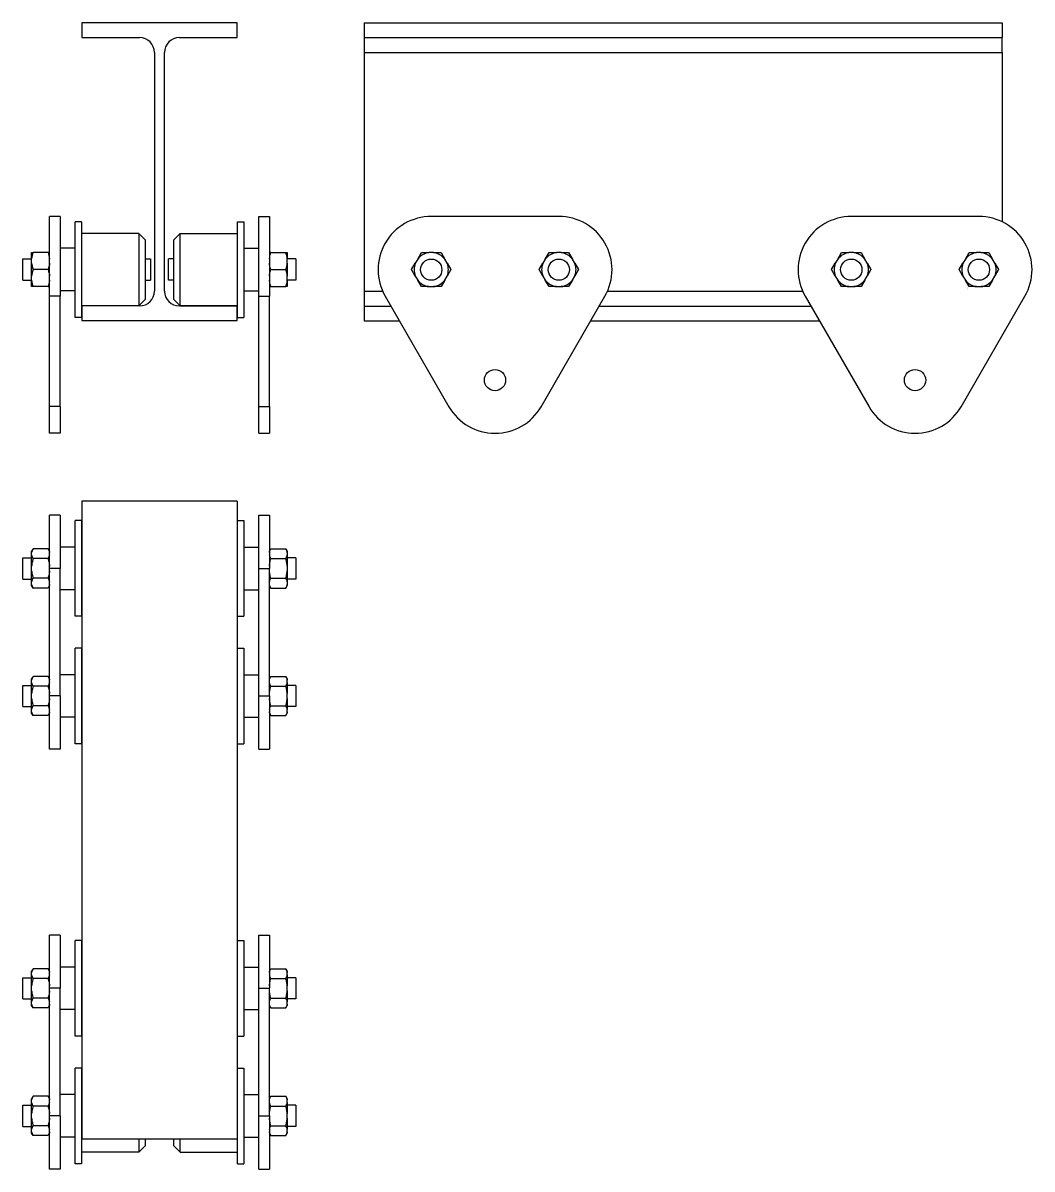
# Model space of a CAD drawing. Extents: x -2061 to 933, y -1034 to 399.
# Drawn here: x 458 to 933, y -369 to 170 of the extents above; entities that cross this region are included whole.
import ezdxf

# ---------------------------------------------------------------- set-up
doc = ezdxf.new("R2010")
doc.units = 0
doc.layers.get('0').update_dxf_attribs({"linetype": 'CONTINUOUS'})

msp = doc.modelspace()

# ---------------------------------------------------------------- linework, layer by layer
at = {"color": 1}
for p, q in [((485.875932, 170.309523), (485.875932, 163.409523)), ((558.875932, 170.309523), (485.875932, 170.309523)), ((558.875932, 163.409523), (558.875932, 170.309523)), ((618.561936, 170.278446), (618.561936, 163.378446)), ((618.561936, 170.278446), (918.561936, 170.278446)), ((918.561936, 170.278446), (918.561936, 163.378446)), ((485.875932, 163.409523), (513.025932, 163.409523)), ((531.725932, 163.409523), (558.875932, 163.409523)), ((618.561936, 163.378446), (618.561936, 156.378446)), ((618.561936, 163.378446), (918.561936, 163.378446)), ((918.561936, 156.378446), (918.561936, 163.378446)), ((520.025932, 156.409523), (520.025932, 44.209523)), ((524.725932, 44.209523), (524.725932, 156.409523)), ((618.561936, 156.378446), (618.561936, 44.178446)), ((618.561936, 156.378446), (918.561936, 156.378446)), ((918.561936, 156.378446), (918.561936, 76.719721)), ((470.680403, 41.809923), (470.680403, 79.309923)), ((475.680403, 79.309923), (470.680403, 79.309923)), ((475.680403, 79.309923), (475.680403, 41.809923)), ((482.680403, 31.809923), (482.680403, 76.809923)), ((485.680403, 76.809923), (482.680403, 76.809923)), ((485.680403, 76.809923), (485.680403, 31.809923)), ((559.071461, 31.809923), (559.071461, 76.809923)), ((559.071461, 76.809923), (562.071461, 76.809923)), ((562.071461, 76.809923), (562.071461, 31.809923)), ((569.071461, 41.809923), (569.071461, 79.309923)), ((569.071461, 79.309923), (574.071461, 79.309923)), ((574.071461, 79.309923), (574.071461, 41.809923)), ((710.134369, 79.278846), (650.134369, 79.278846)), ((907.613398, 79.278846), (847.613398, 79.278846)), ((512.680403, 71.309923), (485.680403, 71.309923)), ((512.680403, 71.309923), (512.680403, 37.309923)), ((512.680403, 71.309923), (515.680403, 68.309923)), ((532.071461, 71.309923), (529.071461, 68.309923)), ((532.071461, 37.309923), (532.071461, 71.309923)), ((532.071461, 71.309923), (559.071461, 71.309923)), ((515.680403, 68.309923), (515.680403, 40.309923)), ((529.071461, 40.309923), (529.071461, 68.309923)), ((458.189928, 49.309923), (458.189928, 59.309923)), ((458.189928, 59.309923), (462.280403, 59.309923)), ((462.296744, 59.453789), (462.280402, 59.292153)), ((462.280403, 62.309923), (462.948753, 62.309664)), ((462.280403, 59.292165), (462.280403, 62.309923)), ((462.280403, 57.327696), (462.280403, 59.292149)), ((462.39715, 60.166333), (462.296744, 59.453789)), ((462.55046, 60.917433), (462.39715, 60.166333)), ((462.765583, 61.726933), (462.55046, 60.917433)), ((462.948753, 62.309664), (462.765583, 61.726933)), ((470.012054, 62.309923), (462.948753, 62.309923)), ((470.680403, 62.309923), (470.012054, 62.309664)), ((470.012054, 62.309664), (470.195223, 61.726933)), ((470.195223, 61.726933), (470.410347, 60.917433)), ((470.410347, 60.917433), (470.563657, 60.166333)), ((470.563657, 60.166333), (470.664063, 59.453789)), ((470.664063, 59.453789), (470.680405, 59.292153)), ((482.680403, 64.309923), (475.680403, 64.309923)), ((515.680403, 59.309923), (518.189928, 59.309923)), ((518.189928, 59.309923), (518.189928, 49.309923)), ((526.561936, 49.309923), (526.561936, 59.309923)), ((529.071461, 59.309923), (526.561936, 59.309923)), ((562.071461, 64.309923), (569.071461, 64.309923)), ((574.071459, 59.292153), (574.087802, 59.453792)), ((574.73981, 62.309664), (574.071461, 62.309923)), ((574.087802, 59.453792), (574.188207, 60.166332)), ((574.188207, 60.166332), (574.341517, 60.917433)), ((574.341517, 60.917433), (574.556641, 61.726933)), ((574.556641, 61.726933), (574.73981, 62.309664)), ((574.73981, 62.309923), (581.803111, 62.309923)), ((581.803111, 62.309664), (582.471461, 62.309923)), ((581.986281, 61.726933), (581.803111, 62.309664)), ((582.201404, 60.917433), (581.986281, 61.726933)), ((582.354715, 60.166332), (582.201404, 60.917433)), ((582.45512, 59.453792), (582.354715, 60.166332)), ((582.471462, 59.292153), (582.45512, 59.453792)), ((582.471461, 62.309923), (582.471461, 59.292165)), ((582.471461, 57.327696), (582.471461, 59.292149)), ((586.561936, 59.309923), (582.471462, 59.309923)), ((586.561936, 59.309923), (586.561936, 49.309923)), ((643.773258, 59.261076), (645.515095, 62.278587)), ((645.515095, 62.278587), (649.000173, 62.278846)), ((651.268565, 62.278846), (649.000173, 62.278846)), ((651.268565, 62.278846), (654.753643, 62.278587)), ((654.753643, 62.278587), (656.49548, 59.261076)), ((703.773258, 59.261076), (705.515095, 62.278587)), ((705.515095, 62.278587), (709.000173, 62.278846)), ((711.268565, 62.278846), (709.000173, 62.278846)), ((711.268565, 62.278846), (714.753643, 62.278587)), ((714.753643, 62.278587), (716.49548, 59.261076)), ((841.252286, 59.261076), (842.994124, 62.278587)), ((842.994124, 62.278587), (846.479202, 62.278846)), ((848.747593, 62.278846), (846.479202, 62.278846)), ((848.747593, 62.278846), (852.232671, 62.278587)), ((852.232671, 62.278587), (853.974509, 59.261076)), ((901.252286, 59.261076), (902.994124, 62.278587)), ((902.994124, 62.278587), (906.479202, 62.278846)), ((908.747593, 62.278846), (906.479202, 62.278846)), ((908.747593, 62.278846), (912.232671, 62.278587)), ((912.232671, 62.278587), (913.974509, 59.261076)), ((462.280402, 57.327692), (462.358131, 56.6945)), ((462.280403, 51.292165), (462.280403, 57.32768)), ((462.358131, 56.6945), (462.492977, 55.958079)), ((462.492977, 55.958079), (462.686387, 55.170767)), ((462.686387, 55.170767), (462.948753, 54.310461)), ((462.948753, 54.309385), (462.686387, 53.44908)), ((462.948753, 54.310461), (462.948753, 54.309385)), ((470.012054, 54.309923), (462.948753, 54.309923)), ((470.27442, 55.170767), (470.012054, 54.310461)), ((470.012054, 54.310461), (470.012054, 54.309385)), ((470.012054, 54.309385), (470.274419, 53.44908)), ((470.46783, 55.958079), (470.27442, 55.170767)), ((470.602676, 56.6945), (470.46783, 55.958079)), ((470.680405, 57.327692), (470.602676, 56.6945)), ((574.149188, 56.6945), (574.071459, 57.327692)), ((574.284035, 55.958079), (574.149188, 56.6945)), ((574.477444, 55.170767), (574.284035, 55.958079)), ((574.73981, 54.310461), (574.477444, 55.170767)), ((574.477445, 53.44908), (574.73981, 54.309385)), ((574.73981, 54.309385), (574.73981, 54.310461)), ((574.73981, 54.309923), (581.803111, 54.309923)), ((581.803111, 54.310461), (582.065477, 55.170767)), ((581.803111, 54.309385), (581.803111, 54.310461)), ((582.065477, 53.44908), (581.803111, 54.309385)), ((582.065477, 55.170767), (582.258887, 55.958079)), ((582.258887, 55.958079), (582.393733, 56.6945)), ((582.393733, 56.6945), (582.471462, 57.327692)), ((582.471461, 57.32768), (582.471461, 51.292165)), ((640.896753, 54.279384), (642.639076, 57.296615)), ((642.639076, 51.261077), (640.896753, 54.279384)), ((643.773254, 59.261072), (642.639077, 57.296619)), ((657.629661, 57.296619), (656.495483, 59.261072)), ((657.629662, 57.296615), (659.371985, 54.278308)), ((659.371985, 54.278308), (657.629662, 51.261077)), ((700.896753, 54.279384), (702.639076, 57.296615)), ((702.639076, 51.261077), (700.896753, 54.279384)), ((703.773254, 59.261072), (702.639077, 57.296619)), ((717.629661, 57.296619), (716.495483, 59.261072)), ((717.629662, 57.296615), (719.371985, 54.278308)), ((719.371985, 54.278308), (717.629662, 51.261077)), ((838.375782, 54.279384), (840.118104, 57.296615)), ((840.118104, 51.261077), (838.375782, 54.279384)), ((841.252283, 59.261072), (840.118106, 57.296619)), ((855.10869, 57.296619), (853.974512, 59.261072)), ((855.108691, 57.296615), (856.851013, 54.278308)), ((856.851013, 54.278308), (855.108691, 51.261077)), ((898.375782, 54.279384), (900.118104, 57.296615)), ((900.118104, 51.261077), (898.375782, 54.279384)), ((901.252283, 59.261072), (900.118106, 57.296619)), ((915.10869, 57.296619), (913.974512, 59.261072)), ((915.108691, 57.296615), (916.851013, 54.278308)), ((916.851013, 54.278308), (915.108691, 51.261077)), ((458.189928, 49.309923), (462.280402, 49.309923)), ((462.358131, 51.925346), (462.280402, 51.292154)), ((462.280402, 49.327693), (462.296744, 49.166053)), ((462.280403, 49.327696), (462.280403, 51.292149)), ((462.280403, 46.309923), (462.280403, 49.32768)), ((462.296744, 49.166053), (462.397149, 48.453514)), ((462.492977, 52.661767), (462.358131, 51.925346)), ((462.686387, 53.44908), (462.492977, 52.661767)), ((470.274419, 53.44908), (470.46783, 52.661767)), ((470.46783, 52.661767), (470.602676, 51.925346)), ((470.664062, 49.166053), (470.563657, 48.453514)), ((470.602676, 51.925346), (470.680405, 51.292154)), ((470.680405, 49.327693), (470.664062, 49.166053)), ((515.680403, 49.309923), (518.189928, 49.309923)), ((529.071461, 49.309923), (526.561936, 49.309923)), ((574.071459, 51.292154), (574.149188, 51.925346)), ((574.087801, 49.166057), (574.071459, 49.327693)), ((574.188207, 48.453512), (574.087801, 49.166057)), ((574.149188, 51.925346), (574.284035, 52.661767)), ((574.284035, 52.661767), (574.477445, 53.44908)), ((582.258887, 52.661767), (582.065477, 53.44908)), ((582.393733, 51.925346), (582.258887, 52.661767)), ((582.354714, 48.453512), (582.45512, 49.166057)), ((582.471462, 51.292154), (582.393733, 51.925346)), ((582.45512, 49.166057), (582.471462, 49.327693)), ((582.471461, 49.327696), (582.471461, 51.292149)), ((582.471461, 49.32768), (582.471461, 46.309923)), ((586.561936, 49.309923), (582.471461, 49.309923)), ((642.639077, 51.261072), (643.773254, 49.296619)), ((645.515095, 46.279105), (643.773258, 49.296616)), ((656.49548, 49.296616), (654.753643, 46.279105)), ((656.495483, 49.296619), (657.629661, 51.261072)), ((702.639077, 51.261072), (703.773254, 49.296619)), ((705.515095, 46.279105), (703.773258, 49.296616)), ((716.49548, 49.296616), (714.753643, 46.279105)), ((716.495483, 49.296619), (717.629661, 51.261072)), ((840.118106, 51.261072), (841.252283, 49.296619)), ((842.994124, 46.279105), (841.252286, 49.296616)), ((853.974509, 49.296616), (852.232671, 46.279105)), ((853.974512, 49.296619), (855.10869, 51.261072)), ((900.118106, 51.261072), (901.252283, 49.296619)), ((902.994124, 46.279105), (901.252286, 49.296616)), ((913.974509, 49.296616), (912.232671, 46.279105)), ((913.974512, 49.296619), (915.10869, 51.261072)), ((462.948753, 46.310182), (462.280403, 46.309923)), ((462.397149, 48.453514), (462.55046, 47.702412)), ((462.55046, 47.702412), (462.765583, 46.892912)), ((462.765583, 46.892912), (462.948753, 46.310182)), ((470.012054, 46.309923), (462.948753, 46.309923)), ((470.012054, 46.309923), (462.948753, 46.309923)), ((470.012054, 46.309923), (462.948753, 46.309923)), ((470.012054, 46.309923), (462.948753, 46.309923)), ((470.195223, 46.892912), (470.012054, 46.310182)), ((470.012054, 46.310182), (470.680403, 46.309923)), ((470.410347, 47.702412), (470.195223, 46.892912)), ((470.563657, 48.453514), (470.410347, 47.702412)), ((482.680403, 44.309923), (475.680403, 44.309923)), ((562.071461, 44.309923), (569.071461, 44.309923)), ((574.071461, 46.309923), (574.73981, 46.310182)), ((574.341517, 47.702412), (574.188207, 48.453512)), ((574.556641, 46.892912), (574.341517, 47.702412)), ((574.73981, 46.310182), (574.556641, 46.892912)), ((574.73981, 46.309923), (581.803111, 46.309923)), ((574.73981, 46.309923), (581.803111, 46.309923)), ((574.73981, 46.309923), (581.803111, 46.309923)), ((574.73981, 46.309923), (581.803111, 46.309923)), ((581.803111, 46.310182), (581.986281, 46.892912)), ((582.471461, 46.309923), (581.803111, 46.310182)), ((581.986281, 46.892912), (582.201404, 47.702412)), ((582.201404, 47.702412), (582.354714, 48.453512)), ((618.561936, 44.178446), (618.561936, 37.178446)), ((618.561936, 44.178446), (627.27538, 44.178446)), ((649.000173, 46.278846), (645.515095, 46.279105)), ((649.000173, 46.278846), (651.268565, 46.278846)), ((654.753643, 46.279105), (651.268565, 46.278846)), ((704.578454, 43.642502), (704.579554, 43.641927)), ((709.000173, 46.278846), (705.515095, 46.279105)), ((709.000173, 46.278846), (711.268565, 46.278846)), ((714.753643, 46.279105), (711.268565, 46.278846)), ((732.993358, 44.178446), (824.754409, 44.178446)), ((846.479202, 46.278846), (842.994124, 46.279105)), ((846.479202, 46.278846), (848.747593, 46.278846)), ((852.232671, 46.279105), (848.747593, 46.278846)), ((906.479202, 46.278846), (902.994124, 46.279105)), ((906.479202, 46.278846), (908.747593, 46.278846)), ((912.232671, 46.279105), (908.747593, 46.278846)), ((470.680403, -10.151601), (470.680403, 41.809923)), ((475.680403, 41.809923), (470.680403, 41.809923)), ((475.680403, -10.151601), (475.680403, 41.809923)), ((512.680403, 37.309923), (515.680403, 40.309923)), ((532.071461, 37.309923), (529.071461, 40.309923)), ((569.071461, -10.151601), (569.071461, 41.809923)), ((569.071461, 41.809923), (574.071461, 41.809923)), ((574.071461, -10.151601), (574.071461, 41.809923)), ((628.483734, 41.778846), (658.483734, -10.182678)), ((701.785004, -10.182678), (731.785004, 41.778846)), ((825.962762, 41.778846), (855.962762, -10.182678)), ((899.264033, -10.182678), (929.264033, 41.778846)), ((512.680403, 37.309923), (485.680403, 37.309923)), ((485.875932, 37.209523), (485.875932, 30.309523)), ((513.025932, 37.209523), (485.875932, 37.209523)), ((558.875932, 37.209523), (531.725932, 37.209523)), ((532.071461, 37.309923), (559.071461, 37.309923)), ((558.875932, 30.309523), (558.875932, 37.209523)), ((618.561936, 37.178446), (618.561936, 30.278446)), ((618.561936, 37.178446), (631.139775, 37.178446)), ((729.128962, 37.178446), (828.618804, 37.178446)), ((485.680403, 31.809923), (482.680403, 31.809923)), ((485.875932, 30.309523), (558.875932, 30.309523)), ((559.071461, 31.809923), (562.071461, 31.809923)), ((618.561936, 30.278446), (635.123492, 30.278446)), ((725.145245, 30.278446), (832.602521, 30.278446)), ((470.680403, -22.651601), (470.680403, -10.151601)), ((475.680403, -10.151601), (470.680403, -10.151601)), ((475.680403, -10.151601), (475.680403, -22.651601)), ((569.071461, -22.651601), (569.071461, -10.151601)), ((569.071461, -10.151601), (574.071461, -10.151601)), ((574.071461, -10.151601), (574.071461, -22.651601)), ((475.680403, -22.651601), (470.680403, -22.651601)), ((569.071461, -22.651601), (574.071461, -22.651601)), ((558.875932, -54.651601), (485.875932, -54.651601)), ((485.875932, -54.651601), (485.875932, -354.651601)), ((558.875932, -54.651601), (558.875932, -354.651601)), ((475.680403, -61.224034), (470.680403, -61.224034)), ((470.680403, -86.224034), (470.680403, -61.224034)), ((475.680403, -61.224034), (475.680403, -86.224034)), ((485.680403, -63.724034), (482.680403, -63.724034)), ((482.680403, -86.224034), (482.680403, -63.724034)), ((485.680403, -63.724034), (485.680403, -108.724034)), ((559.071461, -63.724034), (562.071461, -63.724034)), ((559.071461, -86.224034), (559.071461, -63.724034)), ((562.071461, -63.724034), (562.071461, -108.724034)), ((569.071461, -61.224034), (574.071461, -61.224034)), ((569.071461, -86.224034), (569.071461, -61.224034)), ((574.071461, -61.224034), (574.071461, -86.224034)), ((485.875932, -69.224034), (485.680403, -69.224034)), ((558.875932, -69.224034), (559.071461, -69.224034)), ((462.358131, -78.363124), (462.280402, -78.728741)), ((462.280402, -79.862923), (462.296744, -79.956244)), ((462.948753, -76.986418), (462.280403, -78.144034)), ((462.280403, -78.728733), (462.280403, -78.144034)), ((462.280403, -79.862919), (462.280403, -78.728742)), ((462.280403, -85.089838), (462.280403, -79.862929)), ((462.296744, -79.956244), (462.397149, -80.367629)), ((462.492977, -77.938174), (462.358131, -78.363124)), ((462.397149, -80.367629), (462.55046, -80.801408)), ((462.686387, -77.483137), (462.492977, -77.938174)), ((462.55046, -80.801408), (462.765583, -81.268157)), ((462.948753, -76.986418), (462.686387, -77.483137)), ((470.012054, -76.98643), (462.948753, -76.98643)), ((470.680403, -78.144034), (470.012054, -76.986418)), ((470.012054, -76.986418), (470.274419, -77.483137)), ((470.410347, -80.801408), (470.195223, -81.268157)), ((470.274419, -77.483137), (470.46783, -77.938174)), ((470.563657, -80.367629), (470.410347, -80.801408)), ((470.46783, -77.938174), (470.602676, -78.363124)), ((470.664062, -79.956244), (470.563657, -80.367629)), ((470.602676, -78.363124), (470.680405, -78.728741)), ((470.680405, -79.862923), (470.664062, -79.956244)), ((482.680403, -76.224034), (475.680403, -76.224034)), ((562.071461, -76.224034), (569.071461, -76.224034)), ((574.071459, -78.728741), (574.149188, -78.363124)), ((574.087801, -79.956242), (574.071459, -79.862923)), ((574.071461, -78.144034), (574.73981, -76.986418)), ((574.188207, -80.36763), (574.087801, -79.956242)), ((574.149188, -78.363124), (574.284035, -77.938174)), ((574.341517, -80.801408), (574.188207, -80.36763)), ((574.284035, -77.938174), (574.477444, -77.483137)), ((574.556641, -81.268157), (574.341517, -80.801408)), ((574.477444, -77.483137), (574.73981, -76.986418)), ((574.73981, -76.986418), (574.73981, -76.986418)), ((574.73981, -76.98643), (581.803111, -76.98643)), ((581.803111, -76.986418), (582.471461, -78.144034)), ((582.065477, -77.483137), (581.803111, -76.986418)), ((581.803111, -76.986418), (581.803111, -76.986418)), ((581.986281, -81.268157), (582.201404, -80.801408)), ((582.258887, -77.938174), (582.065477, -77.483137)), ((582.201404, -80.801408), (582.354714, -80.36763)), ((582.393733, -78.363124), (582.258887, -77.938174)), ((582.354714, -80.36763), (582.45512, -79.956242)), ((582.471462, -78.728741), (582.393733, -78.363124)), ((582.45512, -79.956242), (582.471462, -79.862923)), ((582.471461, -78.144034), (582.471461, -78.728733)), ((582.471461, -78.728742), (582.471461, -79.862919)), ((582.471461, -79.862929), (582.471461, -85.089838)), ((458.189928, -81.224034), (462.280403, -81.224034)), ((458.189928, -91.224034), (458.189928, -81.224034)), ((462.324718, -84.632729), (462.280403, -85.089838)), ((462.280403, -87.35823), (462.280403, -85.089838)), ((462.442002, -83.797264), (462.324718, -84.632729)), ((462.614806, -82.910287), (462.442002, -83.797264)), ((462.852918, -81.947679), (462.614806, -82.910287)), ((462.765583, -81.268157), (462.948753, -81.60476)), ((462.948753, -81.60476), (462.852918, -81.947679)), ((470.012054, -81.605232), (462.948753, -81.605232)), ((470.195223, -81.268157), (470.012054, -81.60476)), ((470.012054, -81.60476), (470.107888, -81.947679)), ((470.107888, -81.947679), (470.346001, -82.910287)), ((470.346001, -82.910287), (470.518804, -83.797264)), ((470.518804, -83.797264), (470.636089, -84.632729)), ((470.636089, -84.632729), (470.680403, -85.089838)), ((470.680403, -146.224034), (470.680403, -86.224034)), ((475.680403, -86.224034), (470.680403, -86.224034)), ((475.680403, -146.224034), (475.680403, -86.224034)), ((482.680403, -108.724034), (482.680403, -86.224034)), ((559.071461, -108.724034), (559.071461, -86.224034)), ((569.071461, -146.224034), (569.071461, -86.224034)), ((569.071461, -86.224034), (574.071461, -86.224034)), ((574.071461, -85.089838), (574.115775, -84.632729)), ((574.071461, -146.224034), (574.071461, -86.224034)), ((574.115775, -84.632729), (574.23306, -83.79726)), ((574.23306, -83.79726), (574.405862, -82.910292)), ((574.405862, -82.910292), (574.643976, -81.947679)), ((574.73981, -81.60476), (574.556641, -81.268157)), ((574.643976, -81.947679), (574.73981, -81.60476)), ((574.73981, -81.605232), (581.803111, -81.605232)), ((581.803111, -81.60476), (581.986281, -81.268157)), ((581.898946, -81.947679), (581.803111, -81.60476)), ((582.137059, -82.910292), (581.898946, -81.947679)), ((582.309861, -83.79726), (582.137059, -82.910292)), ((582.427146, -84.632729), (582.309861, -83.79726)), ((582.471461, -85.089838), (582.427146, -84.632729)), ((586.561936, -81.224034), (582.471461, -81.224034)), ((582.471461, -85.089838), (582.471461, -87.35823)), ((586.561936, -81.224034), (586.561936, -86.224034)), ((586.561936, -86.224034), (586.561936, -91.224034)), ((458.189928, -91.224034), (462.280403, -91.224034)), ((462.280403, -87.35823), (462.324718, -87.815339)), ((462.280403, -92.585139), (462.280403, -87.35823)), ((462.324718, -87.815339), (462.442003, -88.650808)), ((462.442003, -88.650808), (462.614805, -89.537776)), ((462.765583, -91.17991), (462.55046, -91.64666)), ((462.614805, -89.537776), (462.852918, -90.500389)), ((462.948753, -90.843308), (462.765583, -91.17991)), ((462.852918, -90.500389), (462.948753, -90.843308)), ((470.012054, -90.842836), (462.948753, -90.842836)), ((470.107888, -90.500389), (470.012054, -90.843308)), ((470.012054, -90.843308), (470.195223, -91.17991)), ((470.346002, -89.537776), (470.107888, -90.500389)), ((470.195223, -91.17991), (470.410347, -91.64666)), ((470.518804, -88.650808), (470.346002, -89.537776)), ((470.636089, -87.815339), (470.518804, -88.650808)), ((470.680403, -87.35823), (470.636089, -87.815339)), ((574.115775, -87.815339), (574.071461, -87.35823)), ((574.23306, -88.650804), (574.115775, -87.815339)), ((574.405863, -89.537781), (574.23306, -88.650804)), ((574.341517, -91.64666), (574.556641, -91.17991)), ((574.643976, -90.500389), (574.405863, -89.537781)), ((574.556641, -91.17991), (574.73981, -90.843308)), ((574.73981, -90.843308), (574.643976, -90.500389)), ((574.73981, -90.842836), (581.803111, -90.842836)), ((581.803111, -90.843308), (581.898946, -90.500389)), ((581.986281, -91.17991), (581.803111, -90.843308)), ((581.898946, -90.500389), (582.137058, -89.537781)), ((582.201404, -91.64666), (581.986281, -91.17991)), ((582.137058, -89.537781), (582.309862, -88.650804)), ((582.309862, -88.650804), (582.427146, -87.815339)), ((582.427146, -87.815339), (582.471461, -87.35823)), ((582.471461, -87.35823), (582.471461, -92.585139)), ((586.561936, -91.224034), (582.471461, -91.224034)), ((462.296744, -92.491826), (462.280402, -92.585145)), ((462.280402, -93.719327), (462.358131, -94.084944)), ((462.280403, -93.719326), (462.280403, -92.585148)), ((462.280403, -94.304034), (462.280403, -93.719335)), ((462.948753, -95.46165), (462.280403, -94.304034)), ((462.39715, -92.080438), (462.296744, -92.491826)), ((462.358131, -94.084944), (462.492977, -94.509894)), ((462.55046, -91.64666), (462.39715, -92.080438)), ((462.492977, -94.509894), (462.686387, -94.964931)), ((462.686387, -94.964931), (462.948753, -95.46165)), ((470.012054, -95.461638), (462.948753, -95.461638)), ((462.948753, -95.46165), (462.948753, -95.46165)), ((470.680403, -94.304034), (470.012054, -95.46165)), ((470.27442, -94.964931), (470.012054, -95.46165)), ((470.012054, -95.46165), (470.012054, -95.46165)), ((470.46783, -94.509894), (470.27442, -94.964931)), ((470.410347, -91.64666), (470.563657, -92.080438)), ((470.602676, -94.084944), (470.46783, -94.509894)), ((470.563657, -92.080438), (470.664063, -92.491826)), ((470.680405, -93.719327), (470.602676, -94.084944)), ((470.664063, -92.491826), (470.680405, -92.585145)), ((482.680403, -96.224034), (475.680403, -96.224034)), ((562.071461, -96.224034), (569.071461, -96.224034)), ((574.071459, -92.585145), (574.087802, -92.491824)), ((574.149188, -94.084944), (574.071459, -93.719327)), ((574.071461, -94.304034), (574.73981, -95.46165)), ((574.087802, -92.491824), (574.188207, -92.080439)), ((574.284035, -94.509894), (574.149188, -94.084944)), ((574.188207, -92.080439), (574.341517, -91.64666)), ((574.477445, -94.964931), (574.284035, -94.509894)), ((574.73981, -95.46165), (574.477445, -94.964931)), ((574.73981, -95.461638), (581.803111, -95.461638)), ((581.803111, -95.46165), (582.471461, -94.304034)), ((581.803111, -95.46165), (582.065477, -94.964931)), ((582.065477, -94.964931), (582.258887, -94.509894)), ((582.354715, -92.080439), (582.201404, -91.64666)), ((582.258887, -94.509894), (582.393733, -94.084944)), ((582.45512, -92.491824), (582.354715, -92.080439)), ((582.393733, -94.084944), (582.471462, -93.719327)), ((582.471462, -92.585145), (582.45512, -92.491824)), ((582.471461, -92.585148), (582.471461, -93.719326)), ((582.471461, -93.719335), (582.471461, -94.304034)), ((485.875932, -103.224034), (485.680403, -103.224034)), ((558.875932, -103.224034), (559.071461, -103.224034)), ((485.680403, -108.724034), (482.680403, -108.724034)), ((559.071461, -108.724034), (562.071461, -108.724034)), ((485.680403, -123.724034), (482.680403, -123.724034)), ((482.680403, -146.224034), (482.680403, -123.724034)), ((485.680403, -123.724034), (485.680403, -168.724034)), ((559.071461, -123.724034), (562.071461, -123.724034)), ((559.071461, -146.224034), (559.071461, -123.724034)), ((562.071461, -123.724034), (562.071461, -168.724034)), ((485.875932, -129.224034), (485.680403, -129.224034)), ((558.875932, -129.224034), (559.071461, -129.224034)), ((462.358131, -138.363124), (462.280402, -138.728741)), ((462.280402, -139.862923), (462.296744, -139.956244)), ((462.948753, -136.986418), (462.280403, -138.144034)), ((462.280403, -138.728733), (462.280403, -138.144034)), ((462.280403, -139.862919), (462.280403, -138.728742)), ((462.280403, -145.089838), (462.280403, -139.862929)), ((462.296744, -139.956244), (462.397149, -140.367629)), ((462.492977, -137.938174), (462.358131, -138.363124)), ((462.686387, -137.483137), (462.492977, -137.938174)), ((462.948753, -136.986418), (462.686387, -137.483137)), ((470.012054, -136.98643), (462.948753, -136.98643)), ((470.680403, -138.144034), (470.012054, -136.986418)), ((470.012054, -136.986418), (470.274419, -137.483137)), ((470.274419, -137.483137), (470.46783, -137.938174)), ((470.46783, -137.938174), (470.602676, -138.363124)), ((470.664062, -139.956244), (470.563657, -140.367629)), ((470.602676, -138.363124), (470.680405, -138.728741)), ((470.680405, -139.862923), (470.664062, -139.956244)), ((482.680403, -136.224034), (475.680403, -136.224034)), ((562.071461, -136.224034), (569.071461, -136.224034)), ((574.071459, -138.728741), (574.149188, -138.363124)), ((574.087801, -139.956242), (574.071459, -139.862923)), ((574.071461, -138.144034), (574.73981, -136.986418)), ((574.188207, -140.36763), (574.087801, -139.956242)), ((574.149188, -138.363124), (574.284035, -137.938174)), ((574.284035, -137.938174), (574.477445, -137.483137)), ((574.477445, -137.483137), (574.73981, -136.986418)), ((574.73981, -136.98643), (581.803111, -136.98643)), ((581.803111, -136.986418), (582.471461, -138.144034)), ((582.065477, -137.483137), (581.803111, -136.986418)), ((582.258887, -137.938174), (582.065477, -137.483137)), ((582.393733, -138.363124), (582.258887, -137.938174)), ((582.354714, -140.36763), (582.45512, -139.956242)), ((582.471462, -138.728741), (582.393733, -138.363124)), ((582.45512, -139.956242), (582.471462, -139.862923)), ((582.471461, -138.144034), (582.471461, -138.728733)), ((582.471461, -139.862919), (582.471461, -138.728742)), ((582.471461, -139.862929), (582.471461, -145.089838)), ((458.189928, -141.224034), (462.280403, -141.224034)), ((458.189928, -151.224034), (458.189928, -141.224034)), ((462.324718, -144.632729), (462.280403, -145.089838)), ((462.280403, -147.35823), (462.280403, -145.089838)), ((462.442002, -143.797264), (462.324718, -144.632729)), ((462.397149, -140.367629), (462.55046, -140.801408)), ((462.614806, -142.910287), (462.442002, -143.797264)), ((462.55046, -140.801408), (462.765583, -141.268157)), ((462.852918, -141.947679), (462.614806, -142.910287)), ((462.765583, -141.268157), (462.948753, -141.60476)), ((462.948753, -141.60476), (462.852918, -141.947679)), ((470.012054, -141.605232), (462.948753, -141.605232)), ((470.195223, -141.268157), (470.012054, -141.60476)), ((470.012054, -141.60476), (470.107888, -141.947679)), ((470.107888, -141.947679), (470.346001, -142.910287)), ((470.410347, -140.801408), (470.195223, -141.268157)), ((470.346001, -142.910287), (470.518804, -143.797264)), ((470.563657, -140.367629), (470.410347, -140.801408)), ((470.518804, -143.797264), (470.636089, -144.632729)), ((470.636089, -144.632729), (470.680403, -145.089838)), ((574.071461, -145.089838), (574.115775, -144.632729)), ((574.115775, -144.632729), (574.23306, -143.79726)), ((574.341517, -140.801408), (574.188207, -140.36763)), ((574.23306, -143.79726), (574.405862, -142.910292)), ((574.556641, -141.268157), (574.341517, -140.801408)), ((574.405862, -142.910292), (574.643976, -141.947679)), ((574.73981, -141.60476), (574.556641, -141.268157)), ((574.643976, -141.947679), (574.73981, -141.60476)), ((574.73981, -141.605232), (581.803111, -141.605232)), ((581.803111, -141.60476), (581.986281, -141.268157)), ((581.898946, -141.947679), (581.803111, -141.60476)), ((582.137059, -142.910292), (581.898946, -141.947679)), ((581.986281, -141.268157), (582.201404, -140.801408)), ((582.309861, -143.79726), (582.137059, -142.910292)), ((582.201404, -140.801408), (582.354714, -140.36763)), ((582.427146, -144.632729), (582.309861, -143.79726)), ((582.471461, -145.089838), (582.427146, -144.632729)), ((586.561936, -141.224034), (582.471461, -141.224034)), ((582.471461, -147.35823), (582.471461, -145.089838)), ((586.561936, -141.224034), (586.561936, -146.224034)), ((462.280403, -147.35823), (462.324718, -147.815339)), ((462.280403, -152.585139), (462.280403, -147.35823)), ((462.324718, -147.815339), (462.442003, -148.650808)), ((462.442003, -148.650808), (462.614805, -149.537776)), ((462.614805, -149.537776), (462.852918, -150.500389)), ((462.948753, -150.843308), (462.765583, -151.17991)), ((462.852918, -150.500389), (462.948753, -150.843308)), ((470.012054, -150.842836), (462.948753, -150.842836)), ((470.107888, -150.500389), (470.012054, -150.843308)), ((470.012054, -150.843308), (470.195223, -151.17991)), ((470.346002, -149.537776), (470.107888, -150.500389)), ((470.518804, -148.650808), (470.346002, -149.537776)), ((470.636089, -147.815339), (470.518804, -148.650808)), ((470.680403, -147.35823), (470.636089, -147.815339)), ((470.680403, -171.224034), (470.680403, -146.224034)), ((475.680403, -146.224034), (470.680403, -146.224034)), ((475.680403, -146.224034), (475.680403, -171.224034)), ((482.680403, -168.724034), (482.680403, -146.224034)), ((559.071461, -168.724034), (559.071461, -146.224034)), ((569.071461, -171.224034), (569.071461, -146.224034)), ((569.071461, -146.224034), (574.071461, -146.224034)), ((574.071461, -146.224034), (574.071461, -171.224034)), ((574.115775, -147.815339), (574.071461, -147.35823)), ((574.23306, -148.650804), (574.115775, -147.815339)), ((574.405863, -149.537781), (574.23306, -148.650804)), ((574.643976, -150.500389), (574.405863, -149.537781)), ((574.556641, -151.17991), (574.73981, -150.843308)), ((574.73981, -150.843308), (574.643976, -150.500389)), ((574.73981, -150.842836), (581.803111, -150.842836)), ((581.803111, -150.843308), (581.898946, -150.500389)), ((581.986281, -151.17991), (581.803111, -150.843308)), ((581.898946, -150.500389), (582.137058, -149.537781)), ((582.137058, -149.537781), (582.309862, -148.650804)), ((582.309862, -148.650804), (582.427146, -147.815339)), ((582.427146, -147.815339), (582.471461, -147.35823)), ((582.471461, -147.35823), (582.471461, -152.585139)), ((586.561936, -146.224034), (586.561936, -151.224034)), ((458.189928, -151.224034), (462.280403, -151.224034)), ((462.296744, -152.491826), (462.280402, -152.585145)), ((462.280402, -153.719327), (462.358131, -154.084944)), ((462.280403, -153.719326), (462.280403, -152.585148)), ((462.280403, -154.304034), (462.280403, -153.719335)), ((462.948753, -155.46165), (462.280403, -154.304034)), ((462.39715, -152.080438), (462.296744, -152.491826)), ((462.358131, -154.084944), (462.492977, -154.509894)), ((462.55046, -151.64666), (462.39715, -152.080438)), ((462.492977, -154.509894), (462.686387, -154.964931)), ((462.765583, -151.17991), (462.55046, -151.64666)), ((462.686387, -154.964931), (462.948753, -155.46165)), ((470.012054, -155.461638), (462.948753, -155.461638)), ((462.948753, -155.46165), (462.948753, -155.46165)), ((470.680403, -154.304034), (470.012054, -155.46165)), ((470.27442, -154.964931), (470.012054, -155.46165)), ((470.012054, -155.46165), (470.012054, -155.46165)), ((470.195223, -151.17991), (470.410347, -151.64666)), ((470.46783, -154.509894), (470.27442, -154.964931)), ((470.410347, -151.64666), (470.563657, -152.080438)), ((470.602676, -154.084944), (470.46783, -154.509894)), ((470.563657, -152.080438), (470.664063, -152.491826)), ((470.680405, -153.719327), (470.602676, -154.084944)), ((470.664063, -152.491826), (470.680405, -152.585145)), ((482.680403, -156.224034), (475.680403, -156.224034)), ((562.071461, -156.224034), (569.071461, -156.224034)), ((574.071459, -152.585145), (574.087802, -152.491824)), ((574.149188, -154.084944), (574.071459, -153.719327)), ((574.071461, -154.304034), (574.73981, -155.46165)), ((574.087802, -152.491824), (574.188207, -152.080439)), ((574.284035, -154.509894), (574.149188, -154.084944)), ((574.188207, -152.080439), (574.341517, -151.64666)), ((574.477444, -154.964931), (574.284035, -154.509894)), ((574.341517, -151.64666), (574.556641, -151.17991)), ((574.73981, -155.46165), (574.477444, -154.964931)), ((574.73981, -155.461638), (581.803111, -155.461638)), ((574.73981, -155.46165), (574.73981, -155.46165)), ((581.803111, -155.46165), (582.471461, -154.304034)), ((581.803111, -155.46165), (582.065477, -154.964931)), ((581.803111, -155.46165), (581.803111, -155.46165)), ((582.201404, -151.64666), (581.986281, -151.17991)), ((582.065477, -154.964931), (582.258887, -154.509894)), ((582.354715, -152.080439), (582.201404, -151.64666)), ((582.258887, -154.509894), (582.393733, -154.084944)), ((582.45512, -152.491824), (582.354715, -152.080439)), ((582.393733, -154.084944), (582.471462, -153.719327)), ((582.471462, -152.585145), (582.45512, -152.491824)), ((586.561936, -151.224034), (582.471461, -151.224034)), ((582.471461, -153.719326), (582.471461, -152.585148)), ((582.471461, -153.719335), (582.471461, -154.304034)), ((485.875932, -163.224034), (485.680403, -163.224034)), ((558.875932, -163.224034), (559.071461, -163.224034)), ((475.680403, -171.224034), (470.680403, -171.224034)), ((485.680403, -168.724034), (482.680403, -168.724034)), ((559.071461, -168.724034), (562.071461, -168.724034)), ((569.071461, -171.224034), (574.071461, -171.224034)), ((475.680403, -258.703063), (470.680403, -258.703063)), ((470.680403, -283.703063), (470.680403, -258.703063)), ((475.680403, -258.703063), (475.680403, -283.703063)), ((569.071461, -258.703063), (574.071461, -258.703063)), ((569.071461, -283.703063), (569.071461, -258.703063)), ((574.071461, -258.703063), (574.071461, -283.703063)), ((485.680403, -261.203063), (482.680403, -261.203063)), ((482.680403, -283.703063), (482.680403, -261.203063)), ((485.680403, -261.203063), (485.680403, -306.203063)), ((559.071461, -261.203063), (562.071461, -261.203063)), ((559.071461, -283.703063), (559.071461, -261.203063)), ((562.071461, -261.203063), (562.071461, -306.203063)), ((485.875932, -266.703063), (485.680403, -266.703063)), ((558.875932, -266.703063), (559.071461, -266.703063)), ((462.948753, -274.465447), (462.280403, -275.623063)), ((462.948753, -274.465447), (462.686387, -274.962165)), ((470.012054, -274.465458), (462.948753, -274.465458)), ((470.680403, -275.623063), (470.012054, -274.465447)), ((470.012054, -274.465447), (470.274419, -274.962165)), ((482.680403, -273.703063), (475.680403, -273.703063)), ((562.071461, -273.703063), (569.071461, -273.703063)), ((574.071461, -275.623063), (574.73981, -274.465447)), ((574.477445, -274.962165), (574.73981, -274.465447)), ((574.73981, -274.465458), (581.803111, -274.465458)), ((581.803111, -274.465447), (582.471461, -275.623063)), ((582.065477, -274.962165), (581.803111, -274.465447)), ((458.189928, -278.703063), (462.280403, -278.703063)), ((458.189928, -288.703063), (458.189928, -278.703063)), ((462.358131, -275.842153), (462.280402, -276.207769)), ((462.280402, -277.341951), (462.296744, -277.435273)), ((462.280403, -276.207762), (462.280403, -275.623063)), ((462.280403, -277.341948), (462.280403, -276.207771)), ((462.280403, -282.568867), (462.280403, -277.341957)), ((462.296744, -277.435273), (462.397149, -277.846658)), ((462.492977, -275.417203), (462.358131, -275.842153)), ((462.397149, -277.846658), (462.55046, -278.280437)), ((462.686387, -274.962165), (462.492977, -275.417203)), ((462.55046, -278.280437), (462.765583, -278.747186)), ((462.852918, -279.426708), (462.614806, -280.389316)), ((462.765583, -278.747186), (462.948753, -279.083789)), ((462.948753, -279.083789), (462.852918, -279.426708)), ((470.012054, -279.084261), (462.948753, -279.084261)), ((470.195223, -278.747186), (470.012054, -279.083789)), ((470.012054, -279.083789), (470.107888, -279.426708)), ((470.107888, -279.426708), (470.346001, -280.389316)), ((470.410347, -278.280437), (470.195223, -278.747186)), ((470.274419, -274.962165), (470.46783, -275.417203)), ((470.563657, -277.846658), (470.410347, -278.280437)), ((470.46783, -275.417203), (470.602676, -275.842153)), ((470.664062, -277.435273), (470.563657, -277.846658)), ((470.602676, -275.842153), (470.680405, -276.207769)), ((470.680405, -277.341951), (470.664062, -277.435273)), ((574.071459, -276.207769), (574.149188, -275.842153)), ((574.087801, -277.435271), (574.071459, -277.341951)), ((574.188207, -277.846659), (574.087801, -277.435271)), ((574.149188, -275.842153), (574.284035, -275.417203)), ((574.341517, -278.280437), (574.188207, -277.846659)), ((574.284035, -275.417203), (574.477445, -274.962165)), ((574.556641, -278.747186), (574.341517, -278.280437)), ((574.405862, -280.389321), (574.643976, -279.426708)), ((574.73981, -279.083789), (574.556641, -278.747186)), ((574.643976, -279.426708), (574.73981, -279.083789)), ((574.73981, -279.084261), (581.803111, -279.084261)), ((581.803111, -279.083789), (581.986281, -278.747186)), ((581.898946, -279.426708), (581.803111, -279.083789)), ((582.137059, -280.389321), (581.898946, -279.426708)), ((581.986281, -278.747186), (582.201404, -278.280437)), ((582.258887, -275.417203), (582.065477, -274.962165)), ((582.201404, -278.280437), (582.354714, -277.846659)), ((582.393733, -275.842153), (582.258887, -275.417203)), ((582.354714, -277.846659), (582.45512, -277.435271)), ((582.471462, -276.207769), (582.393733, -275.842153)), ((582.45512, -277.435271), (582.471462, -277.341951)), ((582.471461, -275.623063), (582.471461, -276.207762)), ((582.471461, -277.341948), (582.471461, -276.207771)), ((582.471461, -277.341957), (582.471461, -282.568867)), ((586.561936, -278.703063), (582.471461, -278.703063)), ((586.561936, -278.703063), (586.561936, -283.703063)), ((462.324718, -282.111758), (462.280403, -282.568867)), ((462.280403, -284.837258), (462.280403, -282.568867)), ((462.280403, -284.837258), (462.324718, -285.294368)), ((462.280403, -290.064168), (462.280403, -284.837258)), ((462.442002, -281.276293), (462.324718, -282.111758)), ((462.324718, -285.294368), (462.442003, -286.129837)), ((462.614806, -280.389316), (462.442002, -281.276293)), ((470.346001, -280.389316), (470.518804, -281.276293)), ((470.518804, -281.276293), (470.636089, -282.111758)), ((470.636089, -285.294368), (470.518804, -286.129837)), ((470.636089, -282.111758), (470.680403, -282.568867)), ((470.680403, -284.837258), (470.636089, -285.294368)), ((470.680403, -343.703063), (470.680403, -283.703063)), ((475.680403, -283.703063), (470.680403, -283.703063)), ((475.680403, -343.703063), (475.680403, -283.703063)), ((482.680403, -306.203063), (482.680403, -283.703063)), ((559.071461, -306.203063), (559.071461, -283.703063)), ((569.071461, -343.703063), (569.071461, -283.703063)), ((569.071461, -283.703063), (574.071461, -283.703063)), ((574.071461, -282.568867), (574.115775, -282.111758)), ((574.071461, -343.703063), (574.071461, -283.703063)), ((574.115775, -285.294368), (574.071461, -284.837258)), ((574.115775, -282.111758), (574.23306, -281.276289)), ((574.23306, -286.129832), (574.115775, -285.294368)), ((574.23306, -281.276289), (574.405862, -280.389321)), ((582.309861, -281.276289), (582.137059, -280.389321)), ((582.427146, -282.111758), (582.309861, -281.276289)), ((582.309862, -286.129832), (582.427146, -285.294368)), ((582.471461, -282.568867), (582.427146, -282.111758)), ((582.427146, -285.294368), (582.471461, -284.837258)), ((582.471461, -284.837258), (582.471461, -282.568867)), ((582.471461, -284.837258), (582.471461, -290.064168)), ((586.561936, -283.703063), (586.561936, -288.703063)), ((458.189928, -288.703063), (462.280403, -288.703063)), ((462.296744, -289.970855), (462.280402, -290.064174)), ((462.280403, -291.198355), (462.280403, -290.064177)), ((462.39715, -289.559467), (462.296744, -289.970855)), ((462.55046, -289.125688), (462.39715, -289.559467)), ((462.442003, -286.129837), (462.614805, -287.016805)), ((462.765583, -288.658939), (462.55046, -289.125688)), ((462.614805, -287.016805), (462.852918, -287.979418)), ((462.948753, -288.322337), (462.765583, -288.658939)), ((462.852918, -287.979418), (462.948753, -288.322337)), ((470.012054, -288.321865), (462.948753, -288.321865)), ((470.107888, -287.979418), (470.012054, -288.322337)), ((470.012054, -288.322337), (470.195223, -288.658939)), ((470.346002, -287.016805), (470.107888, -287.979418)), ((470.195223, -288.658939), (470.410347, -289.125688)), ((470.518804, -286.129837), (470.346002, -287.016805)), ((470.410347, -289.125688), (470.563657, -289.559467)), ((470.563657, -289.559467), (470.664063, -289.970855)), ((470.664063, -289.970855), (470.680405, -290.064174)), ((574.071459, -290.064174), (574.087802, -289.970853)), ((574.087802, -289.970853), (574.188207, -289.559468)), ((574.188207, -289.559468), (574.341517, -289.125688)), ((574.405863, -287.01681), (574.23306, -286.129832)), ((574.341517, -289.125688), (574.556641, -288.658939)), ((574.643976, -287.979418), (574.405863, -287.01681)), ((574.556641, -288.658939), (574.73981, -288.322337)), ((574.73981, -288.322337), (574.643976, -287.979418)), ((574.73981, -288.321865), (581.803111, -288.321865)), ((581.803111, -288.322337), (581.898946, -287.979418)), ((581.986281, -288.658939), (581.803111, -288.322337)), ((581.898946, -287.979418), (582.137058, -287.01681)), ((582.201404, -289.125688), (581.986281, -288.658939)), ((582.137058, -287.01681), (582.309862, -286.129832)), ((582.354715, -289.559468), (582.201404, -289.125688)), ((582.45512, -289.970853), (582.354715, -289.559468)), ((582.471462, -290.064174), (582.45512, -289.970853)), ((586.561936, -288.703063), (582.471461, -288.703063)), ((582.471461, -291.198355), (582.471461, -290.064177)), ((462.280402, -291.198356), (462.358131, -291.563973)), ((462.280403, -291.783063), (462.280403, -291.198364)), ((462.948753, -292.940678), (462.280403, -291.783063)), ((462.358131, -291.563973), (462.492977, -291.988923)), ((462.492977, -291.988923), (462.686387, -292.443959)), ((462.686387, -292.443959), (462.948753, -292.940678)), ((470.012054, -292.940667), (462.948753, -292.940667)), ((462.948753, -292.940678), (462.948753, -292.940678)), ((470.680403, -291.783063), (470.012054, -292.940678)), ((470.27442, -292.443959), (470.012054, -292.940678)), ((470.012054, -292.940678), (470.012054, -292.940678)), ((470.46783, -291.988923), (470.27442, -292.443959)), ((470.602676, -291.563973), (470.46783, -291.988923)), ((470.680405, -291.198356), (470.602676, -291.563973)), ((482.680403, -293.703063), (475.680403, -293.703063)), ((562.071461, -293.703063), (569.071461, -293.703063)), ((574.149188, -291.563973), (574.071459, -291.198356)), ((574.071461, -291.783063), (574.73981, -292.940678)), ((574.284035, -291.988923), (574.149188, -291.563973)), ((574.477444, -292.44396), (574.284035, -291.988923)), ((574.73981, -292.940678), (574.477444, -292.44396)), ((574.73981, -292.940667), (581.803111, -292.940667)), ((574.73981, -292.940678), (574.73981, -292.940678)), ((581.803111, -292.940678), (582.471461, -291.783063)), ((581.803111, -292.940678), (582.065477, -292.44396)), ((581.803111, -292.940678), (581.803111, -292.940678)), ((582.065477, -292.44396), (582.258887, -291.988923)), ((582.258887, -291.988923), (582.393733, -291.563973)), ((582.393733, -291.563973), (582.471462, -291.198356)), ((582.471461, -291.198364), (582.471461, -291.783063)), ((485.875932, -300.703063), (485.680403, -300.703063)), ((558.875932, -300.703063), (559.071461, -300.703063)), ((485.680403, -306.203063), (482.680403, -306.203063)), ((559.071461, -306.203063), (562.071461, -306.203063)), ((485.680403, -321.203063), (482.680403, -321.203063)), ((482.680403, -343.703063), (482.680403, -321.203063)), ((485.680403, -321.203063), (485.680403, -366.203063)), ((559.071461, -321.203063), (562.071461, -321.203063)), ((559.071461, -343.703063), (559.071461, -321.203063)), ((562.071461, -321.203063), (562.071461, -366.203063)), ((485.875932, -326.703063), (485.680403, -326.703063)), ((558.875932, -326.703063), (559.071461, -326.703063)), ((482.680403, -333.703063), (475.680403, -333.703063)), ((562.071461, -333.703063), (569.071461, -333.703063)), ((458.189928, -338.703063), (462.280403, -338.703063)), ((458.189928, -348.703063), (458.189928, -338.703063)), ((462.358131, -335.842153), (462.280402, -336.207769)), ((462.280402, -337.341951), (462.296744, -337.435273)), ((462.948753, -334.465447), (462.280403, -335.623063)), ((462.280403, -336.207762), (462.280403, -335.623063)), ((462.280403, -337.341948), (462.280403, -336.207771)), ((462.280403, -342.568867), (462.280403, -337.341957)), ((462.296744, -337.435273), (462.397149, -337.846658)), ((462.492977, -335.417203), (462.358131, -335.842153)), ((462.397149, -337.846658), (462.55046, -338.280437)), ((462.686387, -334.962165), (462.492977, -335.417203)), ((462.55046, -338.280437), (462.765583, -338.747186)), ((462.852918, -339.426708), (462.614806, -340.389316)), ((462.948753, -334.465447), (462.686387, -334.962165)), ((462.765583, -338.747186), (462.948753, -339.083789)), ((462.948753, -339.083789), (462.852918, -339.426708)), ((470.012054, -334.465458), (462.948753, -334.465458)), ((470.012054, -339.084261), (462.948753, -339.084261)), ((470.680403, -335.623063), (470.012054, -334.465447)), ((470.012054, -334.465447), (470.274419, -334.962165)), ((470.195223, -338.747186), (470.012054, -339.083789)), ((470.012054, -339.083789), (470.107888, -339.426708)), ((470.107888, -339.426708), (470.346001, -340.389316)), ((470.410347, -338.280437), (470.195223, -338.747186)), ((470.274419, -334.962165), (470.46783, -335.417203)), ((470.563657, -337.846658), (470.410347, -338.280437)), ((470.46783, -335.417203), (470.602676, -335.842153)), ((470.664062, -337.435273), (470.563657, -337.846658)), ((470.602676, -335.842153), (470.680405, -336.207769)), ((470.680405, -337.341951), (470.664062, -337.435273)), ((574.071459, -336.207769), (574.149188, -335.842153)), ((574.087801, -337.435271), (574.071459, -337.341951)), ((574.071461, -335.623063), (574.73981, -334.465447)), ((574.188207, -337.846659), (574.087801, -337.435271)), ((574.149188, -335.842153), (574.284035, -335.417203)), ((574.341517, -338.280437), (574.188207, -337.846659)), ((574.284035, -335.417203), (574.477445, -334.962165)), ((574.556641, -338.747186), (574.341517, -338.280437)), ((574.405862, -340.389321), (574.643976, -339.426708)), ((574.477445, -334.962165), (574.73981, -334.465447)), ((574.73981, -339.083789), (574.556641, -338.747186)), ((574.643976, -339.426708), (574.73981, -339.083789)), ((574.73981, -334.465458), (581.803111, -334.465458)), ((574.73981, -339.084261), (581.803111, -339.084261)), ((581.803111, -334.465447), (582.471461, -335.623063)), ((582.065477, -334.962165), (581.803111, -334.465447)), ((581.803111, -339.083789), (581.986281, -338.747186)), ((581.898946, -339.426708), (581.803111, -339.083789)), ((582.137059, -340.389321), (581.898946, -339.426708)), ((581.986281, -338.747186), (582.201404, -338.280437)), ((582.258887, -335.417203), (582.065477, -334.962165)), ((582.201404, -338.280437), (582.354714, -337.846659)), ((582.393733, -335.842153), (582.258887, -335.417203)), ((582.354714, -337.846659), (582.45512, -337.435271)), ((582.471462, -336.207769), (582.393733, -335.842153)), ((582.45512, -337.435271), (582.471462, -337.341951)), ((582.471461, -335.623063), (582.471461, -336.207762)), ((582.471461, -337.341948), (582.471461, -336.207771)), ((582.471461, -337.341957), (582.471461, -342.568867)), ((586.561936, -338.703063), (582.471461, -338.703063)), ((586.561936, -338.703063), (586.561936, -343.703063)), ((462.324718, -342.111758), (462.280403, -342.568867)), ((462.280403, -344.837258), (462.280403, -342.568867)), ((462.280403, -344.837258), (462.324718, -345.294368)), ((462.280403, -350.064168), (462.280403, -344.837258)), ((462.442002, -341.276293), (462.324718, -342.111758)), ((462.614806, -340.389316), (462.442002, -341.276293)), ((470.346001, -340.389316), (470.518804, -341.276293)), ((470.518804, -341.276293), (470.636089, -342.111758)), ((470.636089, -342.111758), (470.680403, -342.568867)), ((470.680403, -344.837258), (470.636089, -345.294368)), ((470.680403, -368.703063), (470.680403, -343.703063)), ((475.680403, -343.703063), (470.680403, -343.703063)), ((475.680403, -343.703063), (475.680403, -368.703063)), ((482.680403, -366.203063), (482.680403, -343.703063)), ((559.071461, -366.203063), (559.071461, -343.703063)), ((569.071461, -368.703063), (569.071461, -343.703063)), ((569.071461, -343.703063), (574.071461, -343.703063)), ((574.071461, -342.568867), (574.115775, -342.111758)), ((574.071461, -343.703063), (574.071461, -368.703063)), ((574.115775, -345.294368), (574.071461, -344.837258)), ((574.115775, -342.111758), (574.23306, -341.276289)), ((574.23306, -341.276289), (574.405862, -340.389321)), ((582.309861, -341.276289), (582.137059, -340.389321)), ((582.427146, -342.111758), (582.309861, -341.276289)), ((582.471461, -342.568867), (582.427146, -342.111758)), ((582.427146, -345.294368), (582.471461, -344.837258)), ((582.471461, -344.837258), (582.471461, -342.568867)), ((582.471461, -344.837258), (582.471461, -350.064168)), ((586.561936, -343.703063), (586.561936, -348.703063)), ((458.189928, -348.703063), (462.280403, -348.703063)), ((462.296744, -349.970855), (462.280402, -350.064174)), ((462.280403, -351.198355), (462.280403, -350.064177)), ((462.39715, -349.559467), (462.296744, -349.970855)), ((462.324718, -345.294368), (462.442003, -346.129837)), ((462.55046, -349.125688), (462.39715, -349.559467)), ((462.442003, -346.129837), (462.614805, -347.016805)), ((462.765583, -348.658939), (462.55046, -349.125688)), ((462.614805, -347.016805), (462.852918, -347.979418)), ((462.948753, -348.322337), (462.765583, -348.658939)), ((462.852918, -347.979418), (462.948753, -348.322337)), ((470.012054, -348.321865), (462.948753, -348.321865)), ((470.107888, -347.979418), (470.012054, -348.322337)), ((470.012054, -348.322337), (470.195223, -348.658939)), ((470.346002, -347.016805), (470.107888, -347.979418)), ((470.195223, -348.658939), (470.410347, -349.125688)), ((470.518804, -346.129837), (470.346002, -347.016805)), ((470.410347, -349.125688), (470.563657, -349.559467)), ((470.636089, -345.294368), (470.518804, -346.129837)), ((470.563657, -349.559467), (470.664063, -349.970855)), ((470.664063, -349.970855), (470.680405, -350.064174)), ((574.071459, -350.064174), (574.087802, -349.970853)), ((574.087802, -349.970853), (574.188207, -349.559468)), ((574.23306, -346.129832), (574.115775, -345.294368)), ((574.188207, -349.559468), (574.341517, -349.125688)), ((574.405863, -347.01681), (574.23306, -346.129832)), ((574.341517, -349.125688), (574.556641, -348.658939)), ((574.643976, -347.979418), (574.405863, -347.01681)), ((574.556641, -348.658939), (574.73981, -348.322337)), ((574.73981, -348.322337), (574.643976, -347.979418)), ((574.73981, -348.321865), (581.803111, -348.321865)), ((581.803111, -348.322337), (581.898946, -347.979418)), ((581.986281, -348.658939), (581.803111, -348.322337)), ((581.898946, -347.979418), (582.137058, -347.01681)), ((582.201404, -349.125688), (581.986281, -348.658939)), ((582.137058, -347.01681), (582.309862, -346.129832)), ((582.354715, -349.559468), (582.201404, -349.125688)), ((582.309862, -346.129832), (582.427146, -345.294368)), ((582.45512, -349.970853), (582.354715, -349.559468)), ((582.471462, -350.064174), (582.45512, -349.970853)), ((586.561936, -348.703063), (582.471461, -348.703063)), ((582.471461, -351.198355), (582.471461, -350.064177)), ((462.280402, -351.198356), (462.358131, -351.563973)), ((462.280403, -351.783063), (462.280403, -351.198364)), ((462.948753, -352.940678), (462.280403, -351.783063)), ((462.358131, -351.563973), (462.492977, -351.988923)), ((462.492977, -351.988923), (462.686387, -352.443959)), ((462.686387, -352.443959), (462.948753, -352.940678)), ((470.012054, -352.940667), (462.948753, -352.940667)), ((462.948753, -352.940678), (462.948753, -352.940678)), ((470.680403, -351.783063), (470.012054, -352.940678)), ((470.27442, -352.443959), (470.012054, -352.940678)), ((470.012054, -352.940678), (470.012054, -352.940678)), ((470.46783, -351.988923), (470.27442, -352.443959)), ((470.602676, -351.563973), (470.46783, -351.988923)), ((470.680405, -351.198356), (470.602676, -351.563973)), ((482.680403, -353.703063), (475.680403, -353.703063)), ((558.875932, -354.651601), (485.875932, -354.651601)), ((512.680403, -354.651601), (512.680403, -360.703063)), ((515.680403, -354.651601), (515.680403, -357.703063)), ((529.071461, -357.703063), (529.071461, -354.651601)), ((532.071461, -360.703063), (532.071461, -354.651601)), ((562.071461, -353.703063), (569.071461, -353.703063)), ((574.149188, -351.563973), (574.071459, -351.198356)), ((574.071461, -351.783063), (574.73981, -352.940678)), ((574.284035, -351.988923), (574.149188, -351.563973)), ((574.477444, -352.44396), (574.284035, -351.988923)), ((574.73981, -352.940678), (574.477444, -352.44396)), ((574.73981, -352.940667), (581.803111, -352.940667)), ((574.73981, -352.940678), (574.73981, -352.940678)), ((581.803111, -352.940678), (582.471461, -351.783063)), ((581.803111, -352.940678), (582.065477, -352.44396)), ((581.803111, -352.940678), (581.803111, -352.940678)), ((582.065477, -352.44396), (582.258887, -351.988923)), ((582.258887, -351.988923), (582.393733, -351.563973)), ((582.393733, -351.563973), (582.471462, -351.198356)), ((582.471461, -351.198364), (582.471461, -351.783063)), ((512.680403, -360.703063), (485.680403, -360.703063)), ((512.680403, -360.703063), (515.680403, -357.703063)), ((532.071461, -360.703063), (529.071461, -357.703063)), ((532.071461, -360.703063), (559.071461, -360.703063)), ((485.680403, -366.203063), (482.680403, -366.203063)), ((559.071461, -366.203063), (562.071461, -366.203063)), ((475.680403, -368.703063), (470.680403, -368.703063)), ((569.071461, -368.703063), (574.071461, -368.703063))]:
    msp.add_line(p, q, dxfattribs=at)
for centre in [(650.134369, 54.278846), (710.134369, 54.278846), (847.613398, 54.278846), (907.613398, 54.278846), (680.134369, 2.317322), (877.613398, 2.317322)]:
    msp.add_circle(centre, 5, dxfattribs=at)
for centre, radius, start, end in [((513.025932, 156.409523), 7, 0, 90), ((531.725932, 156.409523), 7, 90, 180), ((650.134369, 54.278846), 25, 90, 210), ((710.134369, 54.278846), 25, 330, 90), ((847.613398, 54.278846), 25, 90, 210), ((907.613398, 54.278846), 25, 330, 90), ((650.134369, 54.278846), 8.08, 98.069301, 141.930699), ((650.134369, 54.278846), 8.08, 38.069301, 81.930699), ((710.134369, 54.278846), 8.08, 98.069301, 141.930699), ((710.134369, 54.278846), 8.08, 38.069301, 81.930699), ((847.613398, 54.278846), 8.08, 98.069301, 141.930699), ((847.613398, 54.278846), 8.08, 38.069301, 81.930699), ((907.613398, 54.278846), 8.08, 98.069301, 141.930699), ((907.613398, 54.278846), 8.08, 38.069301, 81.930699), ((650.134369, 54.278846), 8.08, 158.069301, 201.930699), ((650.134369, 54.278846), 8.08, 338.069301, 21.930699), ((710.134369, 54.278846), 8.08, 158.069301, 201.930699), ((710.134369, 54.278846), 8.08, 338.069301, 21.930699), ((847.613398, 54.278846), 8.08, 158.069301, 201.930699), ((847.613398, 54.278846), 8.08, 338.069301, 21.930699), ((907.613398, 54.278846), 8.08, 158.069301, 201.930699), ((907.613398, 54.278846), 8.08, 338.069301, 21.930699), ((650.134369, 54.278846), 8.08, 218.069301, 261.930699), ((650.134369, 54.278846), 8.08, 278.069301, 321.930699), ((710.134369, 54.278846), 8.08, 218.069301, 261.930699), ((710.134369, 54.278846), 8.08, 278.069301, 321.930699), ((838.750128, 52.716012), 2.4, 258.716893, 258.75), ((847.613398, 54.278846), 8.08, 218.069301, 261.930699), ((847.613398, 54.278846), 8.08, 278.069301, 321.930699), ((907.613398, 54.278846), 8.08, 218.069301, 261.930699), ((907.613398, 54.278846), 8.08, 278.069301, 321.930699), ((513.025932, 44.209523), 7, 270, 0), ((531.725932, 44.209523), 7, 180, 270), ((710.134369, 54.278846), 10.665, 239.064849, 239.07204), ((907.613398, 54.278846), 10.665, 239.064849, 239.07204), ((907.613398, 54.278846), 10.44, 238.409346, 238.416724), ((907.613398, 54.278846), 10, 237.042979, 237.050742), ((680.134369, 2.317322), 25, 210, 330), ((877.613398, 2.317322), 25, 210, 330)]:
    msp.add_arc(centre, radius, start, end, dxfattribs=at)

doc.saveas('drawing.dxf')
